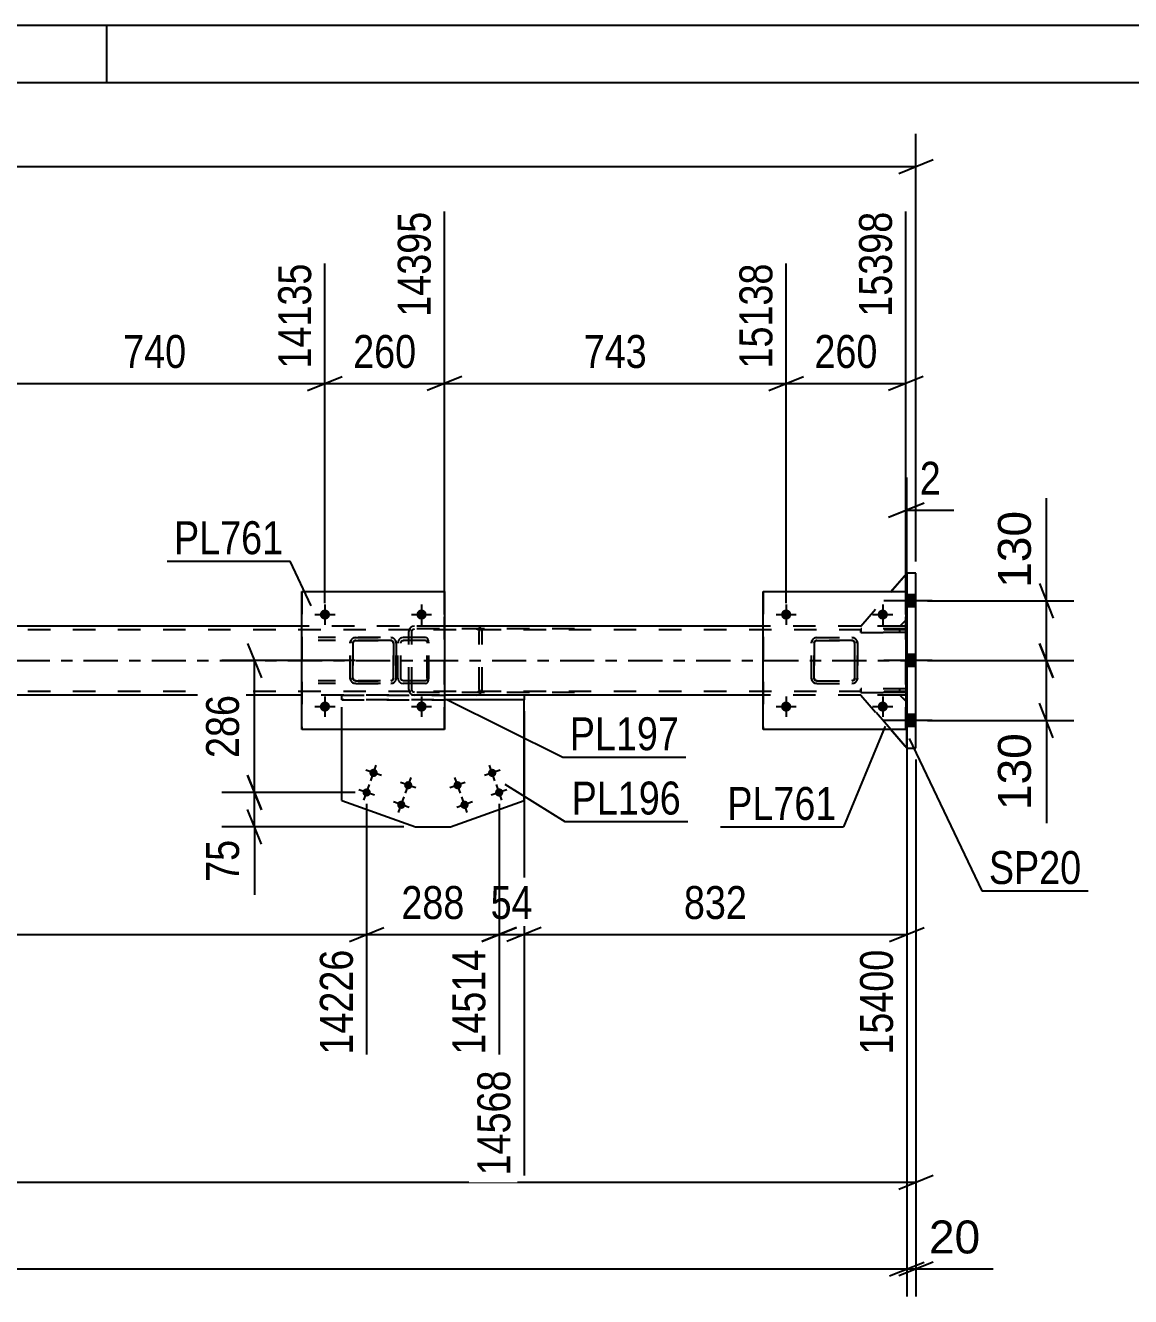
# Model space of a CAD drawing. Header units: millimetres. Extents: x 0 to 841, y -266 to 594.
# Drawn here: x 623.9 to 720, y 483.5 to 594 of the extents above; entities that cross this region are included whole.
import ezdxf

# ---------------------------------------------------------------- set-up
doc = ezdxf.new("R2010")
doc.units = ezdxf.units.MM
doc.linetypes.add('DXK_LINE_DOT2', pattern=[3.9198, 1.9599, -1.9599])
doc.linetypes.add('DXK_LINE_DOT3', pattern=[5.9187, 2.979, -0.9799, 0.9799, -0.9799])
doc.styles.add('Arial', font='arial.ttf', dxfattribs={"height": 0.2})
doc.styles.add('Arial Narrow', font='ARIALN.TTF', dxfattribs={"height": 0.2})

# ---------------------------------------------------------------- blocks, each defined once
blk = doc.blocks.new('Unknown-317311845-1115')
at = {"color": 5, "linetype": 'Continuous'}
for p, q in [((841, 594), (0, 594)), ((631, 589), (631, 594)), ((836, 589), (5, 589))]:
    blk.add_line(p, q, dxfattribs=at)
blk = doc.blocks.new('Part-317311845-4646 - 4313')
at = {"color": 2, "linetype": 'Continuous'}
for p, q in [((701.37, 546.39), (700.57, 546.39)), ((700.57, 546.39), (700.57, 531.19)), ((701.37, 531.19), (701.37, 546.39)), ((700.57, 531.19), (701.37, 531.19))]:
    blk.add_line(p, q, dxfattribs=at)
blk = doc.blocks.new('Part-317311845-4319 - 4313')
at = {"color": 7, "linetype": 'DXK_LINE_DOT2'}
for p, q in [((699.97, 535.79), (696.57, 535.79)), ((699.18, 532.79), (696.57, 535.79)), ((700.48, 535.29), (699.97, 535.79)), ((700.57, 535.19), (700.57, 531.19))]:
    blk.add_line(p, q, dxfattribs=at)
at = {"color": 2, "linetype": 'Continuous'}
for p, q in [((700.57, 535.19), (700.48, 535.29)), ((700.57, 531.19), (699.18, 532.79))]:
    blk.add_line(p, q, dxfattribs=at)
blk = doc.blocks.new('Part-317311845-4320 - 4313')
at = {"color": 7, "linetype": 'DXK_LINE_DOT2'}
for p, q in [((699.97, 535.79), (696.57, 535.79)), ((696.57, 535.79), (700.57, 531.19)), ((700.57, 535.19), (699.97, 535.79)), ((700.57, 531.19), (700.57, 535.19))]:
    blk.add_line(p, q, dxfattribs=at)
blk = doc.blocks.new('Part-317311845-4321 - 4313')
at = {"color": 2, "linetype": 'Continuous'}
for p, q in [((699.18, 544.79), (700.57, 546.39)), ((700.57, 542.39), (700.48, 542.3))]:
    blk.add_line(p, q, dxfattribs=at)
at = {"color": 7, "linetype": 'DXK_LINE_DOT2'}
for p, q in [((700.57, 546.39), (700.57, 542.39)), ((696.57, 541.79), (699.18, 544.79)), ((699.97, 541.79), (696.57, 541.79)), ((700.48, 542.3), (699.97, 541.79))]:
    blk.add_line(p, q, dxfattribs=at)
blk = doc.blocks.new('Part-317311845-4322 - 4313')
at = {"color": 7, "linetype": 'DXK_LINE_DOT2'}
for p, q in [((696.57, 541.79), (700.57, 546.39)), ((700.57, 546.39), (700.57, 542.39)), ((699.97, 541.79), (696.57, 541.79)), ((700.57, 542.39), (699.97, 541.79))]:
    blk.add_line(p, q, dxfattribs=at)
blk = doc.blocks.new('Part-317311845-4323 - 4313')
at = {"color": 7, "linetype": 'DXK_LINE_DOT2'}
for p, q in [((696.57, 536.03), (696.57, 536.35)), ((700.48, 536.35), (696.57, 536.35)), ((700.48, 536.03), (696.57, 536.03)), ((699.97, 536.03), (699.97, 536.35)), ((700.57, 536.35), (700.57, 536.03))]:
    blk.add_line(p, q, dxfattribs=at)
at = {"color": 2, "linetype": 'Continuous'}
for p, q in [((700.48, 536.35), (700.57, 536.35)), ((700.57, 536.03), (700.48, 536.03)), ((700.57, 536.03), (700.57, 536.35))]:
    blk.add_line(p, q, dxfattribs=at)
blk = doc.blocks.new('Part-317311845-4451 - 4313')
at = {"color": 7, "linetype": 'DXK_LINE_DOT2'}
for p, q in [((700.57, 541.47), (119.98, 541.47)), ((660.37, 541.79), (647.97, 541.79)), ((700.48, 541.79), (688.08, 541.79)), ((700.57, 541.79), (700.57, 535.84)), ((700.57, 536.11), (119.98, 536.11)), ((667.29, 535.79), (647.97, 535.79)), ((700.48, 535.79), (688.08, 535.79)), ((700.57, 535.79), (700.57, 535.84))]:
    blk.add_line(p, q, dxfattribs=at)
at = {"color": 2, "linetype": 'Continuous'}
for p, q in [((647.97, 541.79), (620.38, 541.79)), ((688.08, 541.79), (660.37, 541.79)), ((700.57, 541.79), (700.48, 541.79)), ((647.97, 535.79), (620.38, 535.79)), ((688.08, 535.79), (667.29, 535.79)), ((700.57, 535.79), (700.48, 535.79))]:
    blk.add_line(p, q, dxfattribs=at)
at = {"color": 7, "linetype": 'DXK_LINE_DOT3'}
blk.add_line((119.98, 538.79), (700.57, 538.79), dxfattribs=at)
blk = doc.blocks.new('Part-317311845-4324 - 4313')
at = {"color": 7, "linetype": 'DXK_LINE_DOT2'}
for p, q in [((696.57, 541.23), (696.57, 541.55)), ((700.48, 541.55), (696.57, 541.55)), ((699.97, 541.23), (699.97, 541.55)), ((700.57, 541.55), (700.57, 541.23)), ((700.48, 541.23), (696.57, 541.23))]:
    blk.add_line(p, q, dxfattribs=at)
at = {"color": 2, "linetype": 'Continuous'}
for p, q in [((700.48, 541.55), (700.57, 541.55)), ((700.57, 541.23), (700.57, 541.55)), ((700.57, 541.23), (700.48, 541.23))]:
    blk.add_line(p, q, dxfattribs=at)
blk = doc.blocks.new('Part-317311845-4325 - 4313')
at = {"color": 7, "linetype": 'DXK_LINE_DOT2'}
for p, q in [((700.57, 536.35), (696.57, 536.35)), ((696.57, 536.35), (696.57, 536.03)), ((696.57, 536.03), (700.57, 536.03)), ((699.97, 536.03), (699.97, 536.35)), ((700.57, 536.03), (700.57, 536.35)), ((700.57, 536.35), (700.57, 536.03))]:
    blk.add_line(p, q, dxfattribs=at)
blk = doc.blocks.new('Part-317311845-4326 - 4313')
at = {"color": 7, "linetype": 'DXK_LINE_DOT2'}
for p, q in [((700.57, 541.55), (696.57, 541.55)), ((696.57, 541.55), (696.57, 541.23)), ((699.97, 541.23), (699.97, 541.55)), ((700.57, 541.23), (700.57, 541.55)), ((700.57, 541.55), (700.57, 541.23)), ((696.57, 541.23), (700.57, 541.23))]:
    blk.add_line(p, q, dxfattribs=at)
blk = doc.blocks.new('Part-317311845-4363 - 4313')
at = {"color": 7, "linetype": 'DXK_LINE_DOT2'}
for p in [(667.29, 535.39), (651.43, 532.79)]:
    blk.add_line(p, (651.43, 535.39), dxfattribs=at)
at = {"color": 2, "linetype": 'Continuous'}
for p, q in [((667.29, 526.62), (667.29, 535.39)), ((651.43, 526.62), (651.43, 532.79)), ((651.43, 526.62), (657.84, 524.34)), ((660.88, 524.34), (667.29, 526.62)), ((657.84, 524.34), (660.88, 524.34))]:
    blk.add_line(p, q, dxfattribs=at)
blk = doc.blocks.new('Bolt-317311845-4467 - 4313')
at = {"linetype": 'Continuous'}
for points in [[(701.37, 543.47), (701.37, 544.51), (700.57, 544.51), (700.57, 543.47)], [(701.37, 543.47), (701.37, 544.51), (700.57, 544.51), (700.57, 543.47)], [(701.37, 543.47), (701.37, 544.51), (700.57, 544.51), (700.57, 543.47)], [(701.37, 538.27), (701.37, 539.31), (700.57, 539.31), (700.57, 538.27)], [(701.37, 538.27), (701.37, 539.31), (700.57, 539.31), (700.57, 538.27)], [(701.37, 533.07), (701.37, 534.11), (700.57, 534.11), (700.57, 533.07)], [(701.37, 533.07), (701.37, 534.11), (700.57, 534.11), (700.57, 533.07)], [(701.37, 533.07), (701.37, 534.11), (700.57, 534.11), (700.57, 533.07)]]:
    blk.add_hatch(color=1, dxfattribs=at).paths.add_polyline_path(points)
at = {"color": 1, "linetype": 'Continuous'}
for p, q in [((702.77, 543.99), (698.57, 543.99)), ((702.77, 543.99), (698.57, 543.99)), ((702.77, 543.99), (698.57, 543.99)), ((701.37, 544.51), (700.57, 544.51)), ((701.37, 544.51), (700.57, 544.51)), ((701.37, 544.51), (700.57, 544.51)), ((701.37, 543.47), (700.57, 543.47)), ((701.37, 543.47), (700.57, 543.47)), ((701.37, 543.47), (700.57, 543.47)), ((701.37, 539.31), (700.57, 539.31)), ((701.37, 539.31), (700.57, 539.31)), ((702.77, 538.79), (698.57, 538.79)), ((702.77, 538.79), (698.57, 538.79)), ((701.37, 538.27), (700.57, 538.27)), ((701.37, 538.27), (700.57, 538.27)), ((701.37, 534.11), (700.57, 534.11)), ((701.37, 534.11), (700.57, 534.11)), ((701.37, 534.11), (700.57, 534.11)), ((702.77, 533.59), (698.57, 533.59)), ((702.77, 533.59), (698.57, 533.59)), ((702.77, 533.59), (698.57, 533.59)), ((701.37, 533.07), (700.57, 533.07)), ((701.37, 533.07), (700.57, 533.07)), ((701.37, 533.07), (700.57, 533.07))]:
    blk.add_line(p, q, dxfattribs=at)
blk = doc.blocks.new('Bolt-317311845-4473 - 4313')
at = {"linetype": 'Continuous'}
for points in [[(653.86, 529.15, -1), (654.54, 528.91, -1)], [(656.88, 528.08, -1), (657.55, 527.84, -1)], [(653.26, 527.45, -1), (653.94, 527.21, -1)], [(656.27, 526.38, -1), (656.95, 526.14, -1)]]:
    blk.add_hatch(color=1, dxfattribs=at).paths.add_polyline_path(points)
at = {"color": 1, "linetype": 'Continuous'}
for p, q in [((654.88, 528.79), (653.52, 529.27)), ((653.96, 528.35), (654.44, 529.71)), ((657.89, 527.72), (656.54, 528.2)), ((656.97, 527.28), (657.46, 528.64)), ((654.28, 527.09), (652.92, 527.57)), ((653.36, 526.65), (653.84, 528.01)), ((657.29, 526.02), (655.94, 526.5)), ((656.37, 525.59), (656.85, 526.94))]:
    blk.add_line(p, q, dxfattribs=at)
blk = doc.blocks.new('Bolt-317311845-4474 - 4313')
at = {"linetype": 'Continuous'}
for points in [[(664.18, 528.91, -1), (664.86, 529.15, -1)], [(661.17, 527.84, -1), (661.84, 528.08, -1)], [(664.78, 527.21, -1), (665.46, 527.45, -1)], [(661.77, 526.14, -1), (662.45, 526.38, -1)]]:
    blk.add_hatch(color=1, dxfattribs=at).paths.add_polyline_path(points)
at = {"color": 1, "linetype": 'Continuous'}
for p, q in [((665.2, 529.27), (663.84, 528.79)), ((664.76, 528.35), (664.28, 529.71)), ((662.18, 528.2), (660.83, 527.72)), ((661.75, 527.28), (661.26, 528.64)), ((665.8, 527.57), (664.44, 527.09)), ((665.36, 526.65), (664.88, 528.01)), ((662.79, 526.5), (661.43, 526.02)), ((662.35, 525.59), (661.87, 526.94))]:
    blk.add_line(p, q, dxfattribs=at)
blk = doc.blocks.new('Bolt-317311845-4482 - 4313')
at = {"linetype": 'Continuous'}
for points in [[(649.53, 542.79), (649.54, 542.88), (649.57, 542.97), (649.62, 543.05), (649.68, 543.12), (649.75, 543.17), (649.84, 543.21), (649.93, 543.23), (650.02, 543.23), (650.11, 543.21), (650.19, 543.17), (650.27, 543.12), (650.33, 543.05), (650.38, 542.97), (650.4, 542.88), (650.41, 542.79), (650.4, 542.7), (650.38, 542.61), (650.33, 542.53), (650.27, 542.47), (650.19, 542.41), (650.11, 542.37), (650.02, 542.36), (649.93, 542.36), (649.84, 542.37), (649.75, 542.41), (649.68, 542.47), (649.62, 542.53), (649.57, 542.61), (649.54, 542.7)], [(657.93, 542.79), (657.94, 542.88), (657.97, 542.97), (658.02, 543.05), (658.08, 543.12), (658.15, 543.17), (658.24, 543.21), (658.33, 543.23), (658.42, 543.23), (658.51, 543.21), (658.59, 543.17), (658.67, 543.12), (658.73, 543.05), (658.78, 542.97), (658.8, 542.88), (658.81, 542.79), (658.8, 542.7), (658.78, 542.61), (658.73, 542.53), (658.67, 542.47), (658.59, 542.41), (658.51, 542.37), (658.42, 542.36), (658.33, 542.36), (658.24, 542.37), (658.15, 542.41), (658.08, 542.47), (658.02, 542.53), (657.97, 542.61), (657.94, 542.7)]]:
    blk.add_hatch(color=1, dxfattribs=at).paths.add_polyline_path(points)
at = {"color": 1, "linetype": 'Continuous'}
for p, q in [((649.97, 543.67), (649.97, 541.91)), ((658.37, 543.67), (658.37, 541.91)), ((649.09, 542.79), (650.85, 542.79)), ((657.49, 542.79), (659.25, 542.79))]:
    blk.add_line(p, q, dxfattribs=at)
blk = doc.blocks.new('Bolt-317311845-4483 - 4313')
at = {"linetype": 'Continuous'}
for points in [[(649.53, 534.79), (649.54, 534.88), (649.57, 534.97), (649.62, 535.05), (649.68, 535.12), (649.75, 535.17), (649.84, 535.21), (649.93, 535.23), (650.02, 535.23), (650.11, 535.21), (650.19, 535.17), (650.27, 535.12), (650.33, 535.05), (650.38, 534.97), (650.4, 534.88), (650.41, 534.79), (650.4, 534.7), (650.38, 534.61), (650.33, 534.53), (650.27, 534.47), (650.19, 534.41), (650.11, 534.37), (650.02, 534.36), (649.93, 534.36), (649.84, 534.37), (649.75, 534.41), (649.68, 534.47), (649.62, 534.53), (649.57, 534.61), (649.54, 534.7)], [(657.93, 534.79), (657.94, 534.88), (657.97, 534.97), (658.02, 535.05), (658.08, 535.12), (658.15, 535.17), (658.24, 535.21), (658.33, 535.23), (658.42, 535.23), (658.51, 535.21), (658.59, 535.17), (658.67, 535.12), (658.73, 535.05), (658.78, 534.97), (658.8, 534.88), (658.81, 534.79), (658.8, 534.7), (658.78, 534.61), (658.73, 534.53), (658.67, 534.47), (658.59, 534.41), (658.51, 534.37), (658.42, 534.36), (658.33, 534.36), (658.24, 534.37), (658.15, 534.41), (658.08, 534.47), (658.02, 534.53), (657.97, 534.61), (657.94, 534.7)]]:
    blk.add_hatch(color=1, dxfattribs=at).paths.add_polyline_path(points)
at = {"color": 1, "linetype": 'Continuous'}
for p, q in [((649.09, 534.79), (650.85, 534.79)), ((649.97, 535.67), (649.97, 533.91)), ((657.49, 534.79), (659.25, 534.79)), ((658.37, 535.67), (658.37, 533.91))]:
    blk.add_line(p, q, dxfattribs=at)
blk = doc.blocks.new('Bolt-317311845-4496 - 4313')
at = {"linetype": 'Continuous'}
for points in [[(689.64, 542.79), (689.65, 542.88), (689.68, 542.97), (689.72, 543.05), (689.78, 543.12), (689.86, 543.17), (689.94, 543.21), (690.03, 543.23), (690.13, 543.23), (690.21, 543.21), (690.3, 543.17), (690.37, 543.12), (690.44, 543.05), (690.48, 542.97), (690.51, 542.88), (690.52, 542.79), (690.51, 542.7), (690.48, 542.61), (690.44, 542.53), (690.37, 542.47), (690.3, 542.41), (690.21, 542.37), (690.13, 542.36), (690.03, 542.36), (689.94, 542.37), (689.86, 542.41), (689.78, 542.47), (689.72, 542.53), (689.68, 542.61), (689.65, 542.7)], [(698.04, 542.79), (698.05, 542.88), (698.08, 542.97), (698.12, 543.05), (698.18, 543.12), (698.26, 543.17), (698.34, 543.21), (698.43, 543.23), (698.53, 543.23), (698.61, 543.21), (698.7, 543.17), (698.77, 543.12), (698.84, 543.05), (698.88, 542.97), (698.91, 542.88), (698.92, 542.79), (698.91, 542.7), (698.88, 542.61), (698.84, 542.53), (698.77, 542.47), (698.7, 542.41), (698.61, 542.37), (698.53, 542.36), (698.43, 542.36), (698.34, 542.37), (698.26, 542.41), (698.18, 542.47), (698.12, 542.53), (698.08, 542.61), (698.05, 542.7)]]:
    blk.add_hatch(color=1, dxfattribs=at).paths.add_polyline_path(points)
at = {"color": 1, "linetype": 'Continuous'}
for p, q in [((690.08, 543.67), (690.08, 541.91)), ((698.48, 543.67), (698.48, 541.91)), ((689.2, 542.79), (690.96, 542.79)), ((697.6, 542.79), (699.36, 542.79))]:
    blk.add_line(p, q, dxfattribs=at)
blk = doc.blocks.new('Part-317311845-4521 - 4313')
at = {"color": 2, "linetype": 'Continuous'}
for p, q in [((688.08, 532.79), (688.08, 544.79)), ((688.08, 544.79), (688.08, 544.79)), ((688.08, 544.79), (700.48, 544.79)), ((700.48, 544.79), (700.48, 532.79)), ((688.08, 532.79), (688.08, 532.79)), ((700.48, 532.79), (688.08, 532.79))]:
    blk.add_line(p, q, dxfattribs=at)
at = {"color": 7, "linetype": 'DXK_LINE_DOT2'}
for p, q in [((688.08, 544.79), (688.08, 532.79)), ((688.08, 544.79), (688.08, 544.79)), ((700.48, 532.79), (700.48, 544.79)), ((688.08, 532.79), (688.08, 532.79))]:
    blk.add_line(p, q, dxfattribs=at)
blk = doc.blocks.new('Part-317311845-4526 - 4313')
at = {"color": 2, "linetype": 'Continuous'}
for p, q in [((647.97, 532.79), (647.97, 544.79)), ((647.97, 544.79), (647.97, 544.79)), ((647.97, 544.79), (660.37, 544.79)), ((660.37, 544.79), (660.37, 532.79)), ((647.97, 532.79), (647.97, 532.79)), ((660.37, 532.79), (647.97, 532.79))]:
    blk.add_line(p, q, dxfattribs=at)
at = {"color": 7, "linetype": 'DXK_LINE_DOT2'}
for p, q in [((647.97, 544.79), (647.97, 532.79)), ((647.97, 544.79), (647.97, 544.79)), ((660.37, 532.79), (660.37, 544.79)), ((647.97, 532.79), (647.97, 532.79))]:
    blk.add_line(p, q, dxfattribs=at)
blk = doc.blocks.new('Part-317311845-4532 - 4313')
at = {"color": 7, "linetype": 'DXK_LINE_DOT2'}
for p, q in [((652.17, 540.31), (652.2, 540.5)), ((652.21, 540.5), (652.17, 540.31)), ((652.17, 537.27), (652.17, 540.31)), ((652.17, 540.31), (652.17, 540.31)), ((652.17, 537.27), (652.17, 540.31)), ((652.41, 540.31), (652.43, 540.4)), ((652.43, 540.4), (652.41, 540.31)), ((652.41, 537.27), (652.41, 540.31)), ((652.41, 540.31), (652.41, 540.31)), ((652.41, 540.31), (652.41, 537.27)), ((652.43, 540.4), (652.48, 540.48)), ((652.48, 540.48), (652.43, 540.4)), ((652.46, 540.76), (652.65, 540.79)), ((652.65, 540.79), (652.47, 540.76)), ((652.48, 540.48), (652.56, 540.53)), ((652.56, 540.53), (652.48, 540.48)), ((652.56, 540.53), (652.65, 540.55)), ((652.65, 540.55), (652.56, 540.53)), ((652.65, 540.79), (655.69, 540.79)), ((652.65, 540.79), (652.65, 540.79)), ((652.65, 540.79), (655.69, 540.79)), ((652.65, 540.55), (655.69, 540.55)), ((652.65, 540.55), (652.65, 540.55)), ((655.69, 540.55), (652.65, 540.55)), ((655.69, 540.79), (655.69, 540.79)), ((655.69, 540.79), (655.87, 540.76)), ((655.88, 540.76), (655.69, 540.79)), ((655.69, 540.55), (655.69, 540.55)), ((655.69, 540.55), (655.78, 540.53)), ((655.78, 540.53), (655.69, 540.55)), ((655.78, 540.53), (655.78, 540.53)), ((655.78, 540.53), (655.86, 540.48)), ((655.86, 540.48), (655.78, 540.53)), ((655.86, 540.48), (655.91, 540.4)), ((655.91, 540.4), (655.86, 540.48)), ((655.91, 540.4), (655.93, 540.31)), ((655.93, 540.31), (655.91, 540.4)), ((655.93, 537.27), (655.93, 540.31)), ((655.93, 540.31), (655.93, 540.31)), ((655.93, 540.31), (655.93, 537.27)), ((656.13, 540.5), (656.17, 540.31)), ((656.17, 540.31), (656.14, 540.5)), ((656.17, 537.27), (656.17, 540.31)), ((656.17, 540.31), (656.17, 540.31)), ((656.17, 540.31), (656.17, 537.27)), ((652.17, 537.27), (652.17, 537.27)), ((652.2, 537.09), (652.17, 537.27)), ((652.17, 537.27), (652.21, 537.09)), ((652.41, 537.27), (652.41, 537.27)), ((652.43, 537.18), (652.41, 537.27)), ((652.41, 537.27), (652.43, 537.18)), ((652.48, 537.1), (652.43, 537.18)), ((652.43, 537.18), (652.48, 537.1)), ((652.56, 537.05), (652.48, 537.1)), ((652.48, 537.1), (652.56, 537.05)), ((652.65, 537.03), (652.56, 537.05)), ((652.56, 537.05), (652.65, 537.03)), ((652.65, 537.03), (655.69, 537.03)), ((652.65, 537.03), (652.65, 537.03)), ((652.65, 537.03), (655.69, 537.03)), ((655.78, 537.05), (655.69, 537.03)), ((655.69, 537.03), (655.78, 537.05)), ((655.69, 537.03), (655.69, 537.03)), ((655.86, 537.1), (655.78, 537.05)), ((655.78, 537.05), (655.86, 537.1)), ((655.91, 537.18), (655.86, 537.1)), ((655.86, 537.1), (655.91, 537.18)), ((655.93, 537.27), (655.91, 537.18)), ((655.91, 537.18), (655.93, 537.27)), ((655.93, 537.27), (655.93, 537.27)), ((656.17, 537.27), (656.13, 537.09)), ((656.14, 537.09), (656.17, 537.27)), ((656.17, 537.27), (656.17, 537.27)), ((652.46, 536.83), (652.47, 536.83)), ((652.65, 536.79), (652.46, 536.83)), ((652.47, 536.83), (652.65, 536.79)), ((652.65, 536.79), (655.69, 536.79)), ((652.65, 536.79), (652.65, 536.79)), ((652.65, 536.79), (655.69, 536.79)), ((655.87, 536.83), (655.69, 536.79)), ((655.69, 536.79), (655.88, 536.83)), ((655.69, 536.79), (655.69, 536.79))]:
    blk.add_line(p, q, dxfattribs=at)
at = {"color": 7, "linetype": 'DXK_LINE_DOT3'}
blk.add_line((654.18, 538.79), (654.17, 538.79), dxfattribs=at)
at = {"color": 7, "linetype": 'DXK_LINE_DOT2'}
for centre, start, end in [((652.65, 540.31), 112.5, 157.5), ((652.65, 540.31), 112.5, 157.5), ((655.69, 540.31), 22.5, 67.5), ((655.69, 540.31), 22.5, 67.5), ((652.65, 537.27), 202.5, 247.5), ((652.65, 537.27), 202.5, 247.5), ((655.69, 537.27), 292.5, 337.5), ((655.69, 537.27), 292.5, 337.5)]:
    blk.add_arc(centre, 0.48, start, end, dxfattribs=at)
blk = doc.blocks.new('Part-317311845-4679 - 4313')
at = {"color": 7, "linetype": 'DXK_LINE_DOT2'}
for p, q in [((657.3, 541.5), (657.26, 541.31)), ((657.52, 541.31), (657.53, 541.4)), ((657.53, 541.4), (657.59, 541.48)), ((657.77, 541.79), (657.58, 541.76)), ((657.59, 541.48), (657.67, 541.53)), ((657.67, 541.53), (657.77, 541.55)), ((671.68, 541.79), (657.77, 541.79)), ((671.68, 541.55), (657.77, 541.55)), ((663.33, 541.76), (663.13, 541.79)), ((663.13, 541.55), (663.23, 541.53)), ((663.23, 541.53), (663.31, 541.48)), ((663.31, 541.48), (663.37, 541.4)), ((663.37, 541.4), (663.39, 541.31)), ((663.62, 541.45), (663.61, 541.5)), ((663.65, 541.31), (663.62, 541.45)), ((657.26, 536.27), (657.26, 541.31)), ((657.52, 536.27), (657.52, 541.31)), ((663.39, 536.27), (663.39, 541.31)), ((663.65, 536.27), (663.65, 541.31)), ((657.26, 536.27), (657.3, 536.09)), ((657.53, 536.18), (657.52, 536.27)), ((657.59, 536.1), (657.53, 536.18)), ((657.67, 536.05), (657.59, 536.1)), ((657.77, 536.03), (657.67, 536.05)), ((671.68, 536.03), (657.77, 536.03)), ((663.23, 536.05), (663.13, 536.03)), ((663.31, 536.1), (663.23, 536.05)), ((663.37, 536.18), (663.31, 536.1)), ((663.39, 536.27), (663.37, 536.18)), ((663.61, 536.09), (663.63, 536.19)), ((663.63, 536.19), (663.65, 536.27)), ((657.58, 535.83), (657.77, 535.79)), ((671.68, 535.79), (657.77, 535.79)), ((663.13, 535.79), (663.33, 535.83))]:
    blk.add_line(p, q, dxfattribs=at)
for centre, start, end in [((657.75, 541.29), 110.7583, 155.68), ((663.15, 541.29), 24.32, 69.2417), ((657.75, 536.29), 204.32, 249.2417), ((663.15, 536.29), 290.7583, 335.68)]:
    blk.add_arc(centre, 0.496, start, end, dxfattribs=at)
blk = doc.blocks.new('Part-317311845-4583 - 4313')
at = {"color": 7, "linetype": 'DXK_LINE_DOT2'}
for p, q in [((651.43, 535.39), (651.43, 535.79)), ((651.43, 535.79), (660.37, 535.79)), ((651.43, 535.39), (660.37, 535.39))]:
    blk.add_line(p, q, dxfattribs=at)
at = {"color": 2, "linetype": 'Continuous'}
for p, q in [((667.29, 535.79), (660.37, 535.79)), ((667.29, 535.39), (660.37, 535.39)), ((667.29, 535.79), (667.29, 535.39))]:
    blk.add_line(p, q, dxfattribs=at)
blk = doc.blocks.new('Part-317311845-4677 - 4313')
at = {"color": 7, "linetype": 'DXK_LINE_DOT2'}
for p, q in [((658.73, 540.79), (649.37, 540.79)), ((658.73, 540.55), (649.37, 540.55)), ((656.35, 540.5), (656.31, 540.31)), ((656.31, 537.27), (656.31, 540.31)), ((656.56, 540.31), (656.58, 540.4)), ((656.56, 537.27), (656.56, 540.31)), ((656.58, 540.4), (656.64, 540.48)), ((656.81, 540.79), (656.62, 540.76)), ((656.64, 540.48), (656.72, 540.53)), ((656.72, 540.53), (656.81, 540.55)), ((657.26, 540.55), (657.26, 540.79)), ((658.83, 540.76), (658.73, 540.79)), ((658.73, 540.55), (658.78, 540.53)), ((658.78, 540.53), (658.82, 540.48)), ((658.82, 540.48), (658.85, 540.4)), ((658.92, 540.65), (658.83, 540.76)), ((658.85, 540.4), (658.86, 540.31)), ((658.86, 537.27), (658.86, 540.31)), ((658.97, 540.5), (658.92, 540.65)), ((659, 540.31), (658.97, 540.5)), ((659, 537.27), (659, 540.31)), ((658.73, 537.03), (649.37, 537.03)), ((656.31, 537.27), (656.35, 537.09)), ((656.58, 537.18), (656.56, 537.27)), ((656.64, 537.1), (656.58, 537.18)), ((656.72, 537.05), (656.64, 537.1)), ((656.81, 537.03), (656.72, 537.05)), ((657.26, 536.79), (657.26, 537.03)), ((658.78, 537.05), (658.73, 537.03)), ((658.82, 537.1), (658.78, 537.05)), ((658.85, 537.18), (658.82, 537.1)), ((658.86, 537.27), (658.85, 537.18)), ((658.92, 536.93), (658.97, 537.09)), ((658.97, 537.09), (659, 537.27)), ((658.73, 536.79), (649.37, 536.79)), ((656.62, 536.83), (656.81, 536.79)), ((658.73, 536.79), (658.83, 536.83)), ((658.83, 536.83), (658.92, 536.93))]:
    blk.add_line(p, q, dxfattribs=at)
for centre, start, end in [((656.8, 540.3), 111.1513, 156.1049), ((656.8, 537.29), 203.8951, 248.8487)]:
    blk.add_arc(centre, 0.492, start, end, dxfattribs=at)
blk = doc.blocks.new('Bolt-317311845-4668 - 4313')
at = {"linetype": 'Continuous'}
for points in [[(689.64, 534.79), (689.65, 534.88), (689.68, 534.97), (689.72, 535.05), (689.78, 535.12), (689.86, 535.17), (689.94, 535.21), (690.03, 535.23), (690.13, 535.23), (690.21, 535.21), (690.3, 535.17), (690.37, 535.12), (690.44, 535.05), (690.48, 534.97), (690.51, 534.88), (690.52, 534.79), (690.51, 534.7), (690.48, 534.61), (690.44, 534.53), (690.37, 534.47), (690.3, 534.41), (690.21, 534.37), (690.13, 534.36), (690.03, 534.36), (689.94, 534.37), (689.86, 534.41), (689.78, 534.47), (689.72, 534.53), (689.68, 534.61), (689.65, 534.7)], [(698.04, 534.79), (698.05, 534.88), (698.08, 534.97), (698.12, 535.05), (698.18, 535.12), (698.26, 535.17), (698.34, 535.21), (698.43, 535.23), (698.53, 535.23), (698.61, 535.21), (698.7, 535.17), (698.77, 535.12), (698.84, 535.05), (698.88, 534.97), (698.91, 534.88), (698.92, 534.79), (698.91, 534.7), (698.88, 534.61), (698.84, 534.53), (698.77, 534.47), (698.7, 534.41), (698.61, 534.37), (698.53, 534.36), (698.43, 534.36), (698.34, 534.37), (698.26, 534.41), (698.18, 534.47), (698.12, 534.53), (698.08, 534.61), (698.05, 534.7)]]:
    blk.add_hatch(color=1, dxfattribs=at).paths.add_polyline_path(points)
at = {"color": 1, "linetype": 'Continuous'}
for p, q in [((689.2, 534.79), (690.96, 534.79)), ((690.08, 535.67), (690.08, 533.91)), ((697.6, 534.79), (699.36, 534.79)), ((698.48, 535.67), (698.48, 533.91))]:
    blk.add_line(p, q, dxfattribs=at)
blk = doc.blocks.new('Part-317311845-4693 - 4313')
at = {"color": 7, "linetype": 'DXK_LINE_DOT2'}
for p, q in [((692.27, 540.31), (692.31, 540.5)), ((692.27, 540.31), (692.28, 540.31)), ((692.27, 537.27), (692.27, 540.31)), ((692.32, 540.5), (692.28, 540.31)), ((692.28, 537.27), (692.28, 540.31)), ((692.53, 540.4), (692.51, 540.31)), ((692.52, 540.31), (692.51, 540.31)), ((692.51, 540.31), (692.51, 537.27)), ((692.52, 540.31), (692.54, 540.4)), ((692.52, 537.27), (692.52, 540.31)), ((692.58, 540.48), (692.53, 540.4)), ((692.54, 540.4), (692.59, 540.48)), ((692.57, 540.76), (692.75, 540.79)), ((692.76, 540.79), (692.58, 540.76)), ((692.66, 540.53), (692.58, 540.48)), ((692.59, 540.48), (692.67, 540.53)), ((692.75, 540.55), (692.66, 540.53)), ((692.67, 540.53), (692.76, 540.55)), ((692.76, 540.79), (692.75, 540.79)), ((692.75, 540.79), (695.79, 540.79)), ((692.75, 540.55), (692.76, 540.55)), ((695.79, 540.55), (692.75, 540.55)), ((692.76, 540.79), (695.8, 540.79)), ((692.76, 540.55), (695.8, 540.55)), ((695.79, 540.79), (695.8, 540.79)), ((695.79, 540.79), (695.98, 540.76)), ((695.8, 540.55), (695.79, 540.55)), ((695.89, 540.53), (695.79, 540.55)), ((695.98, 540.76), (695.8, 540.79)), ((695.8, 540.55), (695.89, 540.53)), ((695.89, 540.53), (695.89, 540.53)), ((695.89, 540.53), (695.97, 540.48)), ((695.96, 540.48), (695.89, 540.53)), ((696.02, 540.4), (695.96, 540.48)), ((695.97, 540.48), (696.02, 540.4)), ((696.02, 540.4), (696.04, 540.31)), ((696.03, 540.31), (696.02, 540.4)), ((696.04, 540.31), (696.03, 540.31)), ((696.03, 540.31), (696.03, 537.27)), ((696.04, 537.27), (696.04, 540.31)), ((696.24, 540.5), (696.27, 540.31)), ((696.28, 540.31), (696.24, 540.5)), ((696.28, 540.31), (696.27, 540.31)), ((696.27, 540.31), (696.27, 537.27)), ((696.28, 537.27), (696.28, 540.31)), ((692.28, 537.27), (692.27, 537.27)), ((692.31, 537.09), (692.27, 537.27)), ((692.28, 537.27), (692.32, 537.09)), ((692.51, 537.27), (692.52, 537.27)), ((692.51, 537.27), (692.53, 537.18)), ((692.54, 537.18), (692.52, 537.27)), ((692.53, 537.18), (692.58, 537.1)), ((692.59, 537.1), (692.54, 537.18)), ((692.58, 537.1), (692.66, 537.05)), ((692.67, 537.05), (692.59, 537.1)), ((692.66, 537.05), (692.75, 537.03)), ((692.76, 537.03), (692.67, 537.05)), ((692.76, 537.03), (692.75, 537.03)), ((692.75, 537.03), (695.79, 537.03)), ((692.76, 537.03), (695.8, 537.03)), ((695.79, 537.03), (695.89, 537.05)), ((695.79, 537.03), (695.8, 537.03)), ((695.89, 537.05), (695.8, 537.03)), ((695.97, 537.1), (695.89, 537.05)), ((695.89, 537.05), (695.96, 537.1)), ((695.96, 537.1), (696.02, 537.18)), ((696.02, 537.18), (695.97, 537.1)), ((696.04, 537.27), (696.02, 537.18)), ((696.02, 537.18), (696.03, 537.27)), ((696.03, 537.27), (696.04, 537.27)), ((696.27, 537.27), (696.24, 537.09)), ((696.24, 537.09), (696.28, 537.27)), ((696.27, 537.27), (696.28, 537.27)), ((692.57, 536.83), (692.58, 536.83)), ((692.75, 536.79), (692.57, 536.83)), ((692.58, 536.83), (692.76, 536.79)), ((692.76, 536.79), (692.75, 536.79)), ((692.75, 536.79), (695.79, 536.79)), ((692.76, 536.79), (695.8, 536.79)), ((695.98, 536.83), (695.79, 536.79)), ((695.79, 536.79), (695.8, 536.79)), ((695.8, 536.79), (695.98, 536.83))]:
    blk.add_line(p, q, dxfattribs=at)
at = {"color": 7, "linetype": 'DXK_LINE_DOT3'}
blk.add_line((694.28, 538.79), (694.27, 538.79), dxfattribs=at)
at = {"color": 7, "linetype": 'DXK_LINE_DOT2'}
for centre, start, end in [((692.75, 540.31), 112.5, 157.5), ((692.76, 540.31), 112.5, 157.5), ((695.79, 540.31), 22.5, 67.5), ((695.8, 540.31), 22.5, 67.5), ((692.75, 537.27), 202.5, 247.5), ((692.76, 537.27), 202.5, 247.5), ((695.79, 537.27), 292.5, 337.5), ((695.8, 537.27), 292.5, 337.5)]:
    blk.add_arc(centre, 0.48, start, end, dxfattribs=at)
blk = doc.blocks.new('StraightDimension-317311845-25422 - 4313')
at = {"color": 7, "linetype": 'Continuous'}
for p, q in [((700.57, 534.79), (700.57, 504.54)), ((667.29, 534.39), (667.29, 494.04)), ((668.79, 515.58), (665.79, 514.38)), ((667.29, 514.98), (700.57, 514.98)), ((699.07, 514.38), (702.07, 515.58))]:
    blk.add_line(p, q, dxfattribs=at)
at = {"color": 0}
blk.add_wipeout([(687.27, 515.73), (687.27, 519.93), (680.59, 519.93), (680.59, 515.73)], dxfattribs=at)
at = {"color": 3, "style": 'Arial Narrow'}
blk.add_text('832', height=2.863, dxfattribs=at).set_placement((681.19, 516.33))
at = {"color": 0, "linetype": 'Continuous'}
blk.add_wipeout([(699.97, 514.28), (695.77, 514.28), (695.77, 503.94), (699.97, 503.94)], dxfattribs=at)
at = {"color": 3, "linetype": 'Continuous', "style": 'Arial Narrow'}
blk.add_text('15400', height=2.863, rotation=90.0002, dxfattribs=at).set_placement((699.37, 504.54))
blk = doc.blocks.new('StraightDimension-317311845-23277 - 4313')
at = {"color": 7, "linetype": 'Continuous'}
for p, q in [((660.37, 542.79), (660.37, 577.82)), ((690.08, 543.79), (690.08, 573.32)), ((661.87, 563.48), (658.87, 562.28)), ((660.37, 562.88), (690.08, 562.88)), ((688.58, 562.28), (691.58, 563.48))]:
    blk.add_line(p, q, dxfattribs=at)
at = {"color": 0}
blk.add_wipeout([(678.57, 563.63), (678.57, 567.83), (671.88, 567.83), (671.88, 563.63)], dxfattribs=at)
at = {"color": 3, "style": 'Arial Narrow'}
blk.add_text('743', height=2.863, dxfattribs=at).set_placement((672.48, 564.23))
at = {"color": 0, "linetype": 'Continuous'}
blk.add_wipeout([(689.48, 573.92), (685.28, 573.92), (685.28, 563.58), (689.48, 563.58)], dxfattribs=at)
at = {"color": 3, "linetype": 'Continuous', "style": 'Arial Narrow'}
blk.add_text('15138', height=2.863, rotation=90.0002, dxfattribs=at).set_placement((688.88, 564.18))
blk = doc.blocks.new('StraightDimension-317311845-5607 - 4313')
at = {"color": 7, "linetype": 'Continuous'}
for p, q in [((700.57, 530.19), (700.57, 483.51)), ((699.07, 485.31), (702.07, 486.51)), ((96.07, 485.91), (700.57, 485.91))]:
    blk.add_line(p, q, dxfattribs=at)
blk = doc.blocks.new('StraightDimension-317311845-5646 - 4313')
at = {"color": 7, "linetype": 'Continuous'}
for p, q in [((712.71, 543.99), (712.71, 552.91)), ((712.71, 543.99), (712.71, 552.91)), ((712.11, 545.49), (713.31, 542.49)), ((702.37, 543.99), (715.11, 543.99)), ((712.71, 538.79), (712.71, 543.99)), ((713.31, 537.29), (712.11, 540.29)), ((702.37, 538.79), (715.11, 538.79))]:
    blk.add_line(p, q, dxfattribs=at)
at = {"color": 0}
blk.add_wipeout([(711.96, 552.39), (707.76, 552.39), (707.76, 544.52), (711.96, 544.52)], dxfattribs=at)
at = {"color": 3, "style": 'Arial'}
blk.add_text('130', height=2.865, rotation=90.0002, dxfattribs=at).set_placement((711.36, 545.12))
blk = doc.blocks.new('StraightDimension-317311845-5079 - 4313')
at = {"color": 7, "linetype": 'Continuous'}
for p, q in [((701.37, 530.19), (701.37, 491.06)), ((699.87, 492.86), (702.87, 494.06)), ((95.27, 493.46), (701.37, 493.46))]:
    blk.add_line(p, q, dxfattribs=at)
blk = doc.blocks.new('StraightDimension-317311845-5629 - 4313')
at = {"color": 7, "linetype": 'Continuous'}
for p, q in [((700.57, 530.19), (700.57, 483.51)), ((701.37, 530.19), (701.37, 483.51)), ((699.07, 485.31), (702.07, 486.51)), ((702.87, 486.51), (699.87, 485.31)), ((700.57, 485.91), (701.37, 485.91)), ((701.37, 485.91), (708.07, 485.91)), ((701.37, 485.91), (708.07, 485.91))]:
    blk.add_line(p, q, dxfattribs=at)
at = {"color": 0}
blk.add_wipeout([(707.54, 486.66), (707.54, 490.86), (701.9, 490.86), (701.9, 486.66)], dxfattribs=at)
at = {"color": 3, "style": 'Arial'}
blk.add_text('20', height=2.865, dxfattribs=at).set_placement((702.5, 487.26))
blk = doc.blocks.new('StraightDimension-317311845-5654 - 4313')
at = {"color": 7, "linetype": 'Continuous'}
for p, q in [((712.11, 540.29), (713.31, 537.29)), ((702.37, 538.79), (715.11, 538.79)), ((712.71, 533.59), (712.71, 538.79)), ((713.31, 532.09), (712.11, 535.09)), ((702.37, 533.59), (715.11, 533.59)), ((712.71, 533.59), (712.71, 524.67)), ((712.71, 533.59), (712.71, 524.67))]:
    blk.add_line(p, q, dxfattribs=at)
at = {"color": 0}
blk.add_wipeout([(711.96, 533.07), (707.76, 533.07), (707.76, 525.2), (711.96, 525.2)], dxfattribs=at)
at = {"color": 3, "style": 'Arial'}
blk.add_text('130', height=2.865, rotation=90.0002, dxfattribs=at).set_placement((711.36, 525.8))
blk = doc.blocks.new('StraightDimension-317311845-21437 - 4313')
at = {"color": 7, "linetype": 'Continuous'}
for p, q in [((700.48, 542.79), (700.48, 554.71)), ((700.57, 542.79), (700.57, 554.71)), ((698.98, 551.26), (701.98, 552.46)), ((702.07, 552.46), (699.07, 551.26)), ((700.48, 551.86), (700.57, 551.86)), ((700.57, 551.86), (704.65, 551.86)), ((700.57, 551.86), (704.65, 551.86))]:
    blk.add_line(p, q, dxfattribs=at)
at = {"color": 0}
blk.add_wipeout([(704.13, 552.61), (704.13, 556.81), (701.1, 556.81), (701.1, 552.61)], dxfattribs=at)
at = {"color": 3, "style": 'Arial Narrow'}
blk.add_text('2', height=2.86, dxfattribs=at).set_placement((701.7, 553.21))
blk = doc.blocks.new('StraightDimension-317311845-23276 - 4313')
at = {"color": 7, "linetype": 'Continuous'}
for p, q in [((700.48, 542.79), (700.48, 577.82)), ((690.08, 543.79), (690.08, 573.32)), ((688.58, 562.28), (691.58, 563.48)), ((690.08, 562.88), (700.48, 562.88)), ((701.98, 563.48), (698.98, 562.28))]:
    blk.add_line(p, q, dxfattribs=at)
at = {"color": 0}
blk.add_wipeout([(698.62, 563.63), (698.62, 567.83), (691.94, 567.83), (691.94, 563.63)], dxfattribs=at)
at = {"color": 3, "style": 'Arial Narrow'}
blk.add_text('260', height=2.863, dxfattribs=at).set_placement((692.54, 564.23))
at = {"color": 0, "linetype": 'Continuous'}
blk.add_wipeout([(699.88, 578.42), (695.68, 578.42), (695.68, 568.08), (699.88, 568.08)], dxfattribs=at)
at = {"color": 3, "linetype": 'Continuous', "style": 'Arial Narrow'}
blk.add_text('15398', height=2.863, rotation=90.0002, dxfattribs=at).set_placement((699.28, 568.68))
blk = doc.blocks.new('StraightDimension-317311845-23278 - 4313')
at = {"color": 7, "linetype": 'Continuous'}
for p, q in [((660.37, 542.79), (660.37, 577.82)), ((649.97, 543.79), (649.97, 573.32)), ((648.47, 562.28), (651.47, 563.48)), ((649.97, 562.88), (660.37, 562.88)), ((661.87, 563.48), (658.87, 562.28))]:
    blk.add_line(p, q, dxfattribs=at)
at = {"color": 0}
blk.add_wipeout([(658.52, 563.63), (658.52, 567.83), (651.83, 567.83), (651.83, 563.63)], dxfattribs=at)
at = {"color": 3, "style": 'Arial Narrow'}
blk.add_text('260', height=2.863, dxfattribs=at).set_placement((652.43, 564.23))
at = {"color": 0, "linetype": 'Continuous'}
blk.add_wipeout([(659.77, 578.42), (655.57, 578.42), (655.57, 568.08), (659.77, 568.08)], dxfattribs=at)
at = {"color": 3, "linetype": 'Continuous', "style": 'Arial Narrow'}
blk.add_text('14395', height=2.863, rotation=90.0002, dxfattribs=at).set_placement((659.17, 568.68))
blk = doc.blocks.new('StraightDimension-317311845-23279 - 4313')
at = {"color": 7, "linetype": 'Continuous'}
for p, q in [((620.38, 542.79), (620.38, 577.82)), ((649.97, 543.79), (649.97, 573.32)), ((621.88, 563.48), (618.88, 562.28)), ((620.38, 562.88), (649.97, 562.88)), ((648.47, 562.28), (651.47, 563.48))]:
    blk.add_line(p, q, dxfattribs=at)
at = {"color": 0}
blk.add_wipeout([(638.52, 563.63), (638.52, 567.83), (631.83, 567.83), (631.83, 563.63)], dxfattribs=at)
at = {"color": 3, "style": 'Arial Narrow'}
blk.add_text('740', height=2.863, dxfattribs=at).set_placement((632.43, 564.23))
at = {"color": 0, "linetype": 'Continuous'}
blk.add_wipeout([(649.37, 573.92), (645.17, 573.92), (645.17, 563.58), (649.37, 563.58)], dxfattribs=at)
at = {"color": 3, "linetype": 'Continuous', "style": 'Arial Narrow'}
blk.add_text('14135', height=2.863, rotation=90.0002, dxfattribs=at).set_placement((648.77, 564.18))
blk = doc.blocks.new('StraightDimension-317311845-24054 - 4313')
at = {"color": 7, "linetype": 'Continuous'}
for p, q in [((701.37, 547.39), (701.37, 584.59)), ((699.87, 581.14), (702.87, 582.34)), ((95.27, 581.74), (701.37, 581.74))]:
    blk.add_line(p, q, dxfattribs=at)
blk = doc.blocks.new('StraightDimension-317311845-25423 - 4313')
at = {"color": 7, "linetype": 'Continuous'}
for p, q in [((667.29, 534.39), (667.29, 494.04)), ((665.12, 526.33), (665.12, 504.54)), ((663.62, 514.38), (666.62, 515.58)), ((665.12, 514.98), (667.29, 514.98)), ((668.79, 515.58), (665.79, 514.38))]:
    blk.add_line(p, q, dxfattribs=at)
at = {"color": 0, "linetype": 'Continuous'}
blk.add_wipeout([(666.69, 503.78), (662.49, 503.78), (662.49, 493.44), (666.69, 493.44)], dxfattribs=at)
at = {"color": 3, "linetype": 'Continuous', "style": 'Arial Narrow'}
blk.add_text('14568', height=2.863, rotation=90.0002, dxfattribs=at).set_placement((666.09, 494.04))
at = {"color": 0}
blk.add_wipeout([(668.63, 515.73), (668.63, 519.93), (663.78, 519.93), (663.78, 515.73)], dxfattribs=at)
at = {"color": 3, "style": 'Arial Narrow'}
blk.add_text('54', height=2.863, dxfattribs=at).set_placement((664.38, 516.33))
blk = doc.blocks.new('StraightDimension-317311845-25424 - 4313')
at = {"color": 7, "linetype": 'Continuous'}
for p, q in [((653.6, 526.33), (653.6, 504.54)), ((665.12, 526.33), (665.12, 504.54)), ((652.1, 514.38), (655.1, 515.58)), ((653.6, 514.98), (665.12, 514.98)), ((666.62, 515.58), (663.62, 514.38))]:
    blk.add_line(p, q, dxfattribs=at)
at = {"color": 0}
blk.add_wipeout([(662.7, 515.73), (662.7, 519.93), (656.02, 519.93), (656.02, 515.73)], dxfattribs=at)
at = {"color": 3, "style": 'Arial Narrow'}
blk.add_text('288', height=2.863, dxfattribs=at).set_placement((656.62, 516.33))
at = {"color": 0, "linetype": 'Continuous'}
blk.add_wipeout([(664.52, 514.28), (660.32, 514.28), (660.32, 503.94), (664.52, 503.94)], dxfattribs=at)
at = {"color": 3, "linetype": 'Continuous', "style": 'Arial Narrow'}
blk.add_text('14514', height=2.863, rotation=90.0002, dxfattribs=at).set_placement((663.92, 504.54))
blk = doc.blocks.new('StraightDimension-317311845-25425 - 4313')
at = {"color": 7, "linetype": 'Continuous'}
for p, q in [((582.15, 534.39), (582.15, 494.04)), ((653.6, 526.33), (653.6, 504.54)), ((583.65, 515.58), (580.65, 514.38)), ((582.15, 514.98), (653.6, 514.98)), ((652.1, 514.38), (655.1, 515.58))]:
    blk.add_line(p, q, dxfattribs=at)
at = {"color": 0}
blk.add_wipeout([(622.13, 515.73), (622.13, 519.93), (613.62, 519.93), (613.62, 515.73)], dxfattribs=at)
at = {"color": 3, "style": 'Arial Narrow'}
blk.add_text('1786', height=2.863, dxfattribs=at).set_placement((614.22, 516.33))
at = {"color": 0, "linetype": 'Continuous'}
blk.add_wipeout([(653, 514.28), (648.8, 514.28), (648.8, 503.94), (653, 503.94)], dxfattribs=at)
at = {"color": 3, "linetype": 'Continuous', "style": 'Arial Narrow'}
blk.add_text('14226', height=2.863, rotation=90.0002, dxfattribs=at).set_placement((652.4, 504.54))
blk = doc.blocks.new('StraightDimension-317311845-25892 - 4313')
at = {"color": 7, "linetype": 'Continuous'}
for p, q in [((643.25, 540.29), (644.45, 537.29)), ((652.6, 538.79), (641, 538.79)), ((643.85, 527.33), (643.85, 538.79)), ((644.45, 525.83), (643.25, 528.83)), ((652.6, 527.33), (641, 527.33))]:
    blk.add_line(p, q, dxfattribs=at)
at = {"color": 0}
blk.add_wipeout([(643.1, 536.41), (638.9, 536.41), (638.9, 529.72), (643.1, 529.72)], dxfattribs=at)
at = {"color": 3, "style": 'Arial Narrow'}
blk.add_text('286', height=2.863, rotation=90.0002, dxfattribs=at).set_placement((642.5, 530.32))
blk = doc.blocks.new('StraightDimension-317311845-25893 - 4313')
at = {"color": 7, "linetype": 'Continuous'}
for p, q in [((643.25, 528.83), (644.45, 525.83)), ((652.6, 527.33), (641, 527.33)), ((643.85, 524.34), (643.85, 527.33)), ((644.45, 522.84), (643.25, 525.84)), ((656.84, 524.34), (641, 524.34)), ((643.85, 524.34), (643.85, 518.44)), ((643.85, 524.34), (643.85, 518.44))]:
    blk.add_line(p, q, dxfattribs=at)
at = {"color": 0}
blk.add_wipeout([(643.1, 523.82), (638.9, 523.82), (638.9, 518.96), (643.1, 518.96)], dxfattribs=at)
at = {"color": 3, "style": 'Arial Narrow'}
blk.add_text('75', height=2.863, rotation=90.0002, dxfattribs=at).set_placement((642.5, 519.56))
blk = doc.blocks.new('Mark-317311845-4359 - 4313')
at = {"color": 30, "linetype": 'Continuous'}
for p, q in [((665.62, 528.05), (670.83, 524.81)), ((670.83, 524.81), (681.54, 524.81))]:
    blk.add_line(p, q, dxfattribs=at)
at = {"color": 0}
blk.add_wipeout([(680.94, 525.41), (680.94, 528.41), (671.43, 528.41), (671.43, 525.41)], dxfattribs=at)
blk.add_wipeout([(680.94, 525.41), (680.94, 528.41), (671.43, 528.41), (671.43, 525.41)], dxfattribs=at)
at = {"color": 3, "style": 'Arial Narrow'}
blk.add_text('PL196', height=2.863, dxfattribs=at).set_placement((671.43, 525.41))
blk = doc.blocks.new('Mark-317311845-4517 - 4313')
at = {"color": 30, "linetype": 'Continuous'}
for p in [(698.68, 533.08), (684.36, 524.34)]:
    blk.add_line(p, (695.06, 524.34), dxfattribs=at)
at = {"color": 0}
blk.add_wipeout([(694.46, 524.94), (694.46, 527.94), (684.96, 527.94), (684.96, 524.94)], dxfattribs=at)
blk.add_wipeout([(694.46, 524.94), (694.46, 527.94), (684.96, 527.94), (684.96, 524.94)], dxfattribs=at)
at = {"color": 3, "style": 'Arial Narrow'}
blk.add_text('PL761', height=2.863, dxfattribs=at).set_placement((684.96, 524.94))
blk = doc.blocks.new('Mark-317311845-4522 - 4313')
at = {"color": 30, "linetype": 'Continuous'}
for p in [(636.25, 547.44), (648.78, 543.54)]:
    blk.add_line(p, (646.96, 547.44), dxfattribs=at)
at = {"color": 0}
blk.add_wipeout([(646.36, 548.04), (646.36, 551.04), (636.85, 551.04), (636.85, 548.04)], dxfattribs=at)
blk.add_wipeout([(646.36, 548.04), (646.36, 551.04), (636.85, 551.04), (636.85, 548.04)], dxfattribs=at)
at = {"color": 3, "style": 'Arial Narrow'}
blk.add_text('PL761', height=2.863, dxfattribs=at).set_placement((636.85, 548.04))
blk = doc.blocks.new('Mark-317311845-4579 - 4313')
at = {"color": 30, "linetype": 'Continuous'}
for p, q in [((660.63, 535.39), (670.67, 530.4)), ((670.67, 530.4), (681.37, 530.4))]:
    blk.add_line(p, q, dxfattribs=at)
at = {"color": 0}
blk.add_wipeout([(680.77, 531), (680.77, 534), (671.27, 534), (671.27, 531)], dxfattribs=at)
blk.add_wipeout([(680.77, 531), (680.77, 534), (671.27, 534), (671.27, 531)], dxfattribs=at)
at = {"color": 3, "style": 'Arial Narrow'}
blk.add_text('PL197', height=2.863, dxfattribs=at).set_placement((671.27, 531))
blk = doc.blocks.new('Mark-317311845-4642 - 4313')
at = {"color": 30, "linetype": 'Continuous'}
for p, q in [((700.77, 532.03), (707.11, 518.77)), ((707.11, 518.77), (716.35, 518.77))]:
    blk.add_line(p, q, dxfattribs=at)
at = {"color": 0}
blk.add_wipeout([(715.75, 519.37), (715.75, 522.37), (707.71, 522.37), (707.71, 519.37)], dxfattribs=at)
blk.add_wipeout([(715.75, 519.37), (715.75, 522.37), (707.71, 522.37), (707.71, 519.37)], dxfattribs=at)
at = {"color": 3, "style": 'Arial Narrow'}
blk.add_text('SP20', height=2.863, dxfattribs=at).set_placement((707.71, 519.37))

msp = doc.modelspace()

# ---------------------------------------------------------------- block references
for name in ['Unknown-317311845-1115', 'Part-317311845-4321 - 4313', 'Part-317311845-4322 - 4313', 'Part-317311845-4646 - 4313', 'Part-317311845-4526 - 4313', 'Part-317311845-4521 - 4313', 'Bolt-317311845-4482 - 4313', 'Bolt-317311845-4496 - 4313', 'Bolt-317311845-4467 - 4313', 'Part-317311845-4451 - 4313', 'Part-317311845-4679 - 4313', 'Part-317311845-4324 - 4313', 'Part-317311845-4326 - 4313', 'Part-317311845-4677 - 4313', 'Part-317311845-4532 - 4313', 'Part-317311845-4693 - 4313', 'Part-317311845-4323 - 4313', 'Part-317311845-4325 - 4313', 'Bolt-317311845-4483 - 4313', 'Part-317311845-4583 - 4313', 'Part-317311845-4363 - 4313', 'Bolt-317311845-4668 - 4313', 'Part-317311845-4319 - 4313', 'Part-317311845-4320 - 4313', 'Bolt-317311845-4473 - 4313', 'Bolt-317311845-4474 - 4313']:
    msp.add_blockref(name, (0, 0))

# ---------------------------------------------------------------- next in the draw order: block references
for name in ['StraightDimension-317311845-23277 - 4313', 'StraightDimension-317311845-5646 - 4313', 'StraightDimension-317311845-25422 - 4313']:
    msp.add_blockref(name, (0, 0))

# ---------------------------------------------------------------- next in the draw order: block references
for name in ['StraightDimension-317311845-23278 - 4313', 'StraightDimension-317311845-21437 - 4313', 'StraightDimension-317311845-5607 - 4313']:
    msp.add_blockref(name, (0, 0))

# ---------------------------------------------------------------- next in the draw order: block references
for name in ['StraightDimension-317311845-23276 - 4313', 'StraightDimension-317311845-23279 - 4313', 'StraightDimension-317311845-5079 - 4313']:
    msp.add_blockref(name, (0, 0))

# ---------------------------------------------------------------- next in the draw order: block references
for name in ['StraightDimension-317311845-24054 - 4313', 'StraightDimension-317311845-25423 - 4313', 'StraightDimension-317311845-5629 - 4313']:
    msp.add_blockref(name, (0, 0))

# ---------------------------------------------------------------- next in the draw order: block references
for name in ['Mark-317311845-4522 - 4313', 'StraightDimension-317311845-5654 - 4313', 'Mark-317311845-4579 - 4313', 'Mark-317311845-4517 - 4313', 'StraightDimension-317311845-25424 - 4313']:
    msp.add_blockref(name, (0, 0))

# ---------------------------------------------------------------- next in the draw order: block references
for name in ['StraightDimension-317311845-25425 - 4313', 'Mark-317311845-4642 - 4313', 'Mark-317311845-4359 - 4313']:
    msp.add_blockref(name, (0, 0))

# ---------------------------------------------------------------- next in the draw order: block references
msp.add_blockref('StraightDimension-317311845-25892 - 4313', (0, 0))

# ---------------------------------------------------------------- next in the draw order: block references
msp.add_blockref('StraightDimension-317311845-25893 - 4313', (0, 0))

doc.saveas('drawing.dxf')
